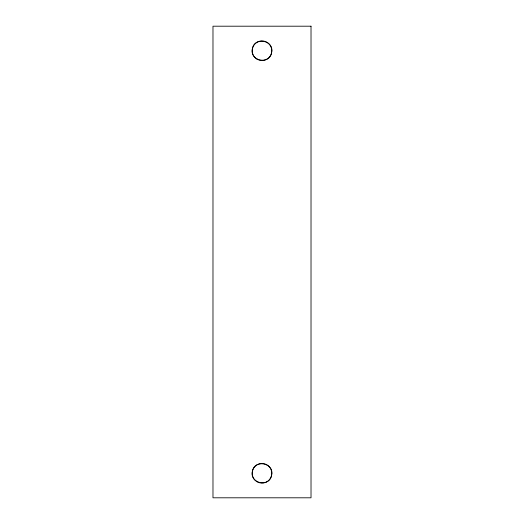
<?xml version="1.0" encoding="UTF-8"?>
<svg xmlns="http://www.w3.org/2000/svg" width="524" height="524" viewBox="0 0 524 524"><rect width="100%" height="100%" fill="white"/><g stroke="black" fill="none" stroke-linecap="round" stroke-linejoin="round"><path stroke-width="0.79" d="M252.385 48.824C249.424 61.098 269.716 65.081 271.615 52.603C274.576 40.322 254.284 36.339 252.385 48.824M252.385 471.397C249.424 483.678 269.716 487.661 271.615 475.176C274.576 462.902 254.284 458.919 252.385 471.397M311.02 26.2L212.98 26.2L212.98 497.8L311.02 497.8L311.02 26.2M257.101 481.779A9.805 9.805 0 0 0 271.805 473.29A9.805 9.805 0 0 0 257.101 464.795A9.805 9.805 0 0 0 257.101 481.779M257.101 59.205A9.805 9.805 0 0 0 271.805 50.71A9.805 9.805 0 0 0 257.101 42.221A9.805 9.805 0 0 0 257.101 59.205"/></g></svg>
